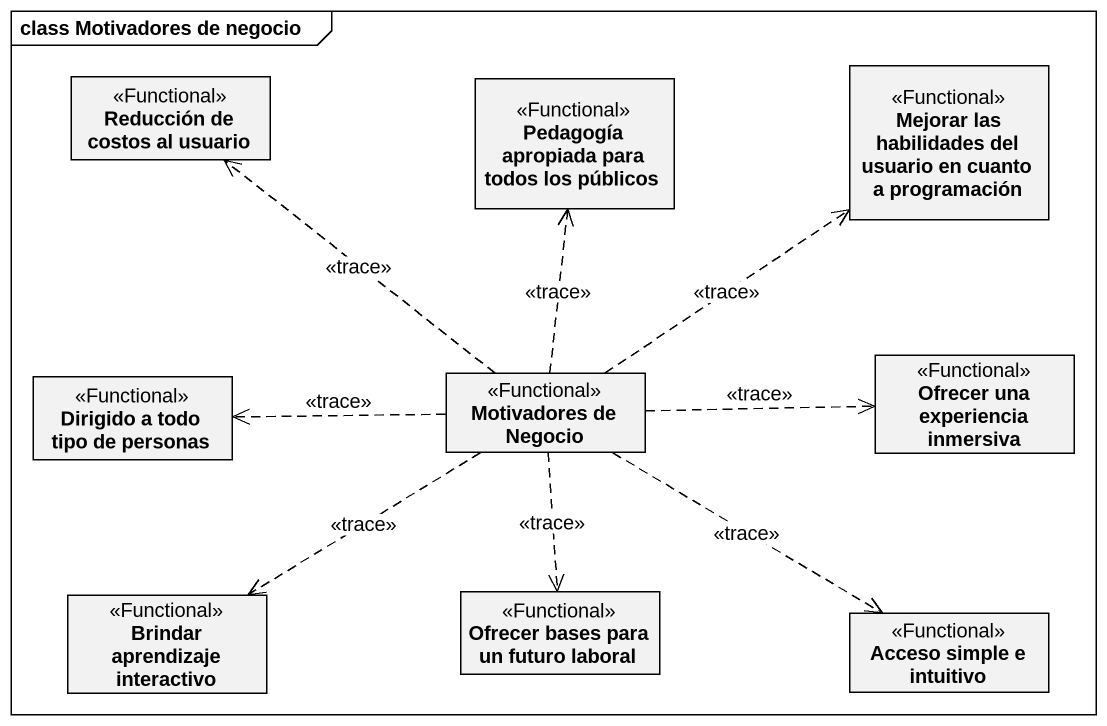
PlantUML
@startuml
mainframe class Motivadores de negocio
hide circle
hide empty members
class "Reducción de costos al usuario" as Reducción_de_costos_al <<Functional>>
class "Pedagogía apropiada para todos los públicos" as Pedagogía_apropiada_para <<Functional>>
class "Mejorar las habilidades del usuario en cuanto a programación" as Mejorar_las_habilidades_del <<Functional>>
class "Dirigido a todo tipo de personas" as Dirigido_a_todo_tipo_de <<Functional>>
class "Motivadores de Negocio" as Motivadores_de_Negocio <<Functional>>
class "Ofrecer una experiencia inmersiva" as Ofrecer_una_experiencia <<Functional>>
class "Brindar aprendizaje interactivo" as Brindar_aprendizaje <<Functional>>
class "Ofrecer bases para un futuro laboral" as Ofrecer_bases_para_un <<Functional>>
class "Acceso simple e intuitivo" as Acceso_simple_e_intuitivo <<Functional>>
Motivadores_de_Negocio .up.> Reducción_de_costos_al : <<trace>>
Motivadores_de_Negocio .up.> Pedagogía_apropiada_para : <<trace>>
Motivadores_de_Negocio .up.> Mejorar_las_habilidades_del : <<trace>>
Motivadores_de_Negocio .left.> Dirigido_a_todo_tipo_de : <<trace>>
Motivadores_de_Negocio .right.> Ofrecer_una_experiencia : <<trace>>
Motivadores_de_Negocio ..> Brindar_aprendizaje : <<trace>>
Motivadores_de_Negocio ..> Ofrecer_bases_para_un : <<trace>>
Motivadores_de_Negocio .right.> Acceso_simple_e_intuitivo : <<trace>>
@enduml
